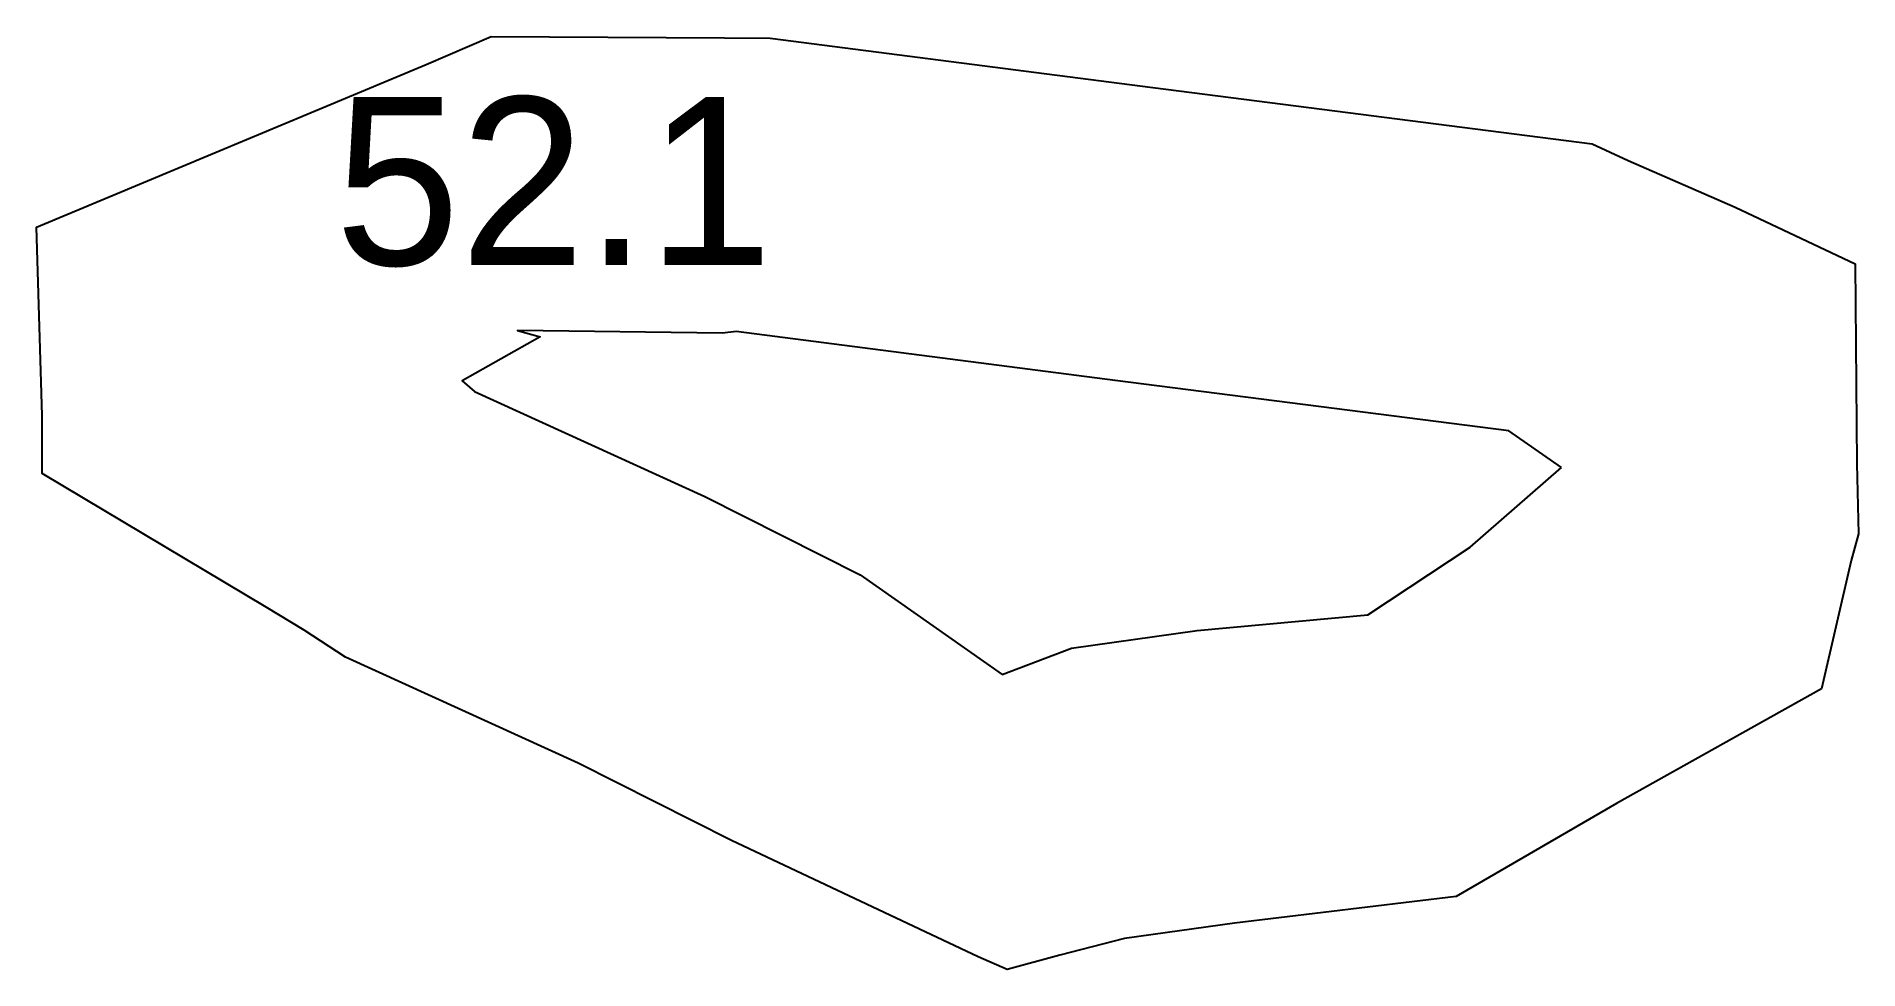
# Model space of a CAD drawing. Extents: x 74.2 to 128.4, y 3.8 to 31.6.
import ezdxf

# ---------------------------------------------------------------- set-up
doc = ezdxf.new("R2010")
doc.units = 0
doc.layers.get('0').update_dxf_attribs({"color": 255, "linetype": 'CONTINUOUS'})

msp = doc.modelspace()

# ---------------------------------------------------------------- linework, layer by layer
at = {"color": 1}
for points in [[(128.138, 15.9601), (127.254, 12.1487), (121.156, 8.72983), (116.39, 5.96398), (109.795, 5.16848), (106.528, 4.71654), (104.601, 4.21849), (103.041, 3.79205), (102.173, 4.17549), (94.8428, 7.63137), (90.2849, 9.93197), (83.3602, 13.0862), (82.1364, 13.8921), (81.0098, 14.5759), (74.3437, 18.5484), (74.3396, 20.28), (74.1738, 25.8828), (85.758, 30.7134), (87.6983, 31.5523), (94.6303, 31.5076), (95.9919, 31.4979), (107.371, 30.0311), (120.434, 28.3555), (121.508, 27.8595), (124.684, 26.4683), (128.256, 24.7847), (128.305, 18.8368), (128.356, 16.7559)], [(119.524, 18.728), (117.961, 19.8213), (106.251, 21.3209), (94.9809, 22.7744), (94.5727, 22.7259), (88.4814, 22.8054), (89.1532, 22.6143), (86.8378, 21.3096), (87.1988, 20.9847), (94.0532, 17.8643), (98.6701, 15.5354), (102.886, 12.5726), (104.948, 13.3551), (108.693, 13.881), (113.763, 14.3438), (116.811, 16.3617)]]:
    msp.add_lwpolyline(points, close=True, dxfattribs=at)

# ---------------------------------------------------------------- texts
msp.add_text('52.1', height=5).set_placement((83.0494, 24.7484))

doc.saveas('drawing.dxf')
